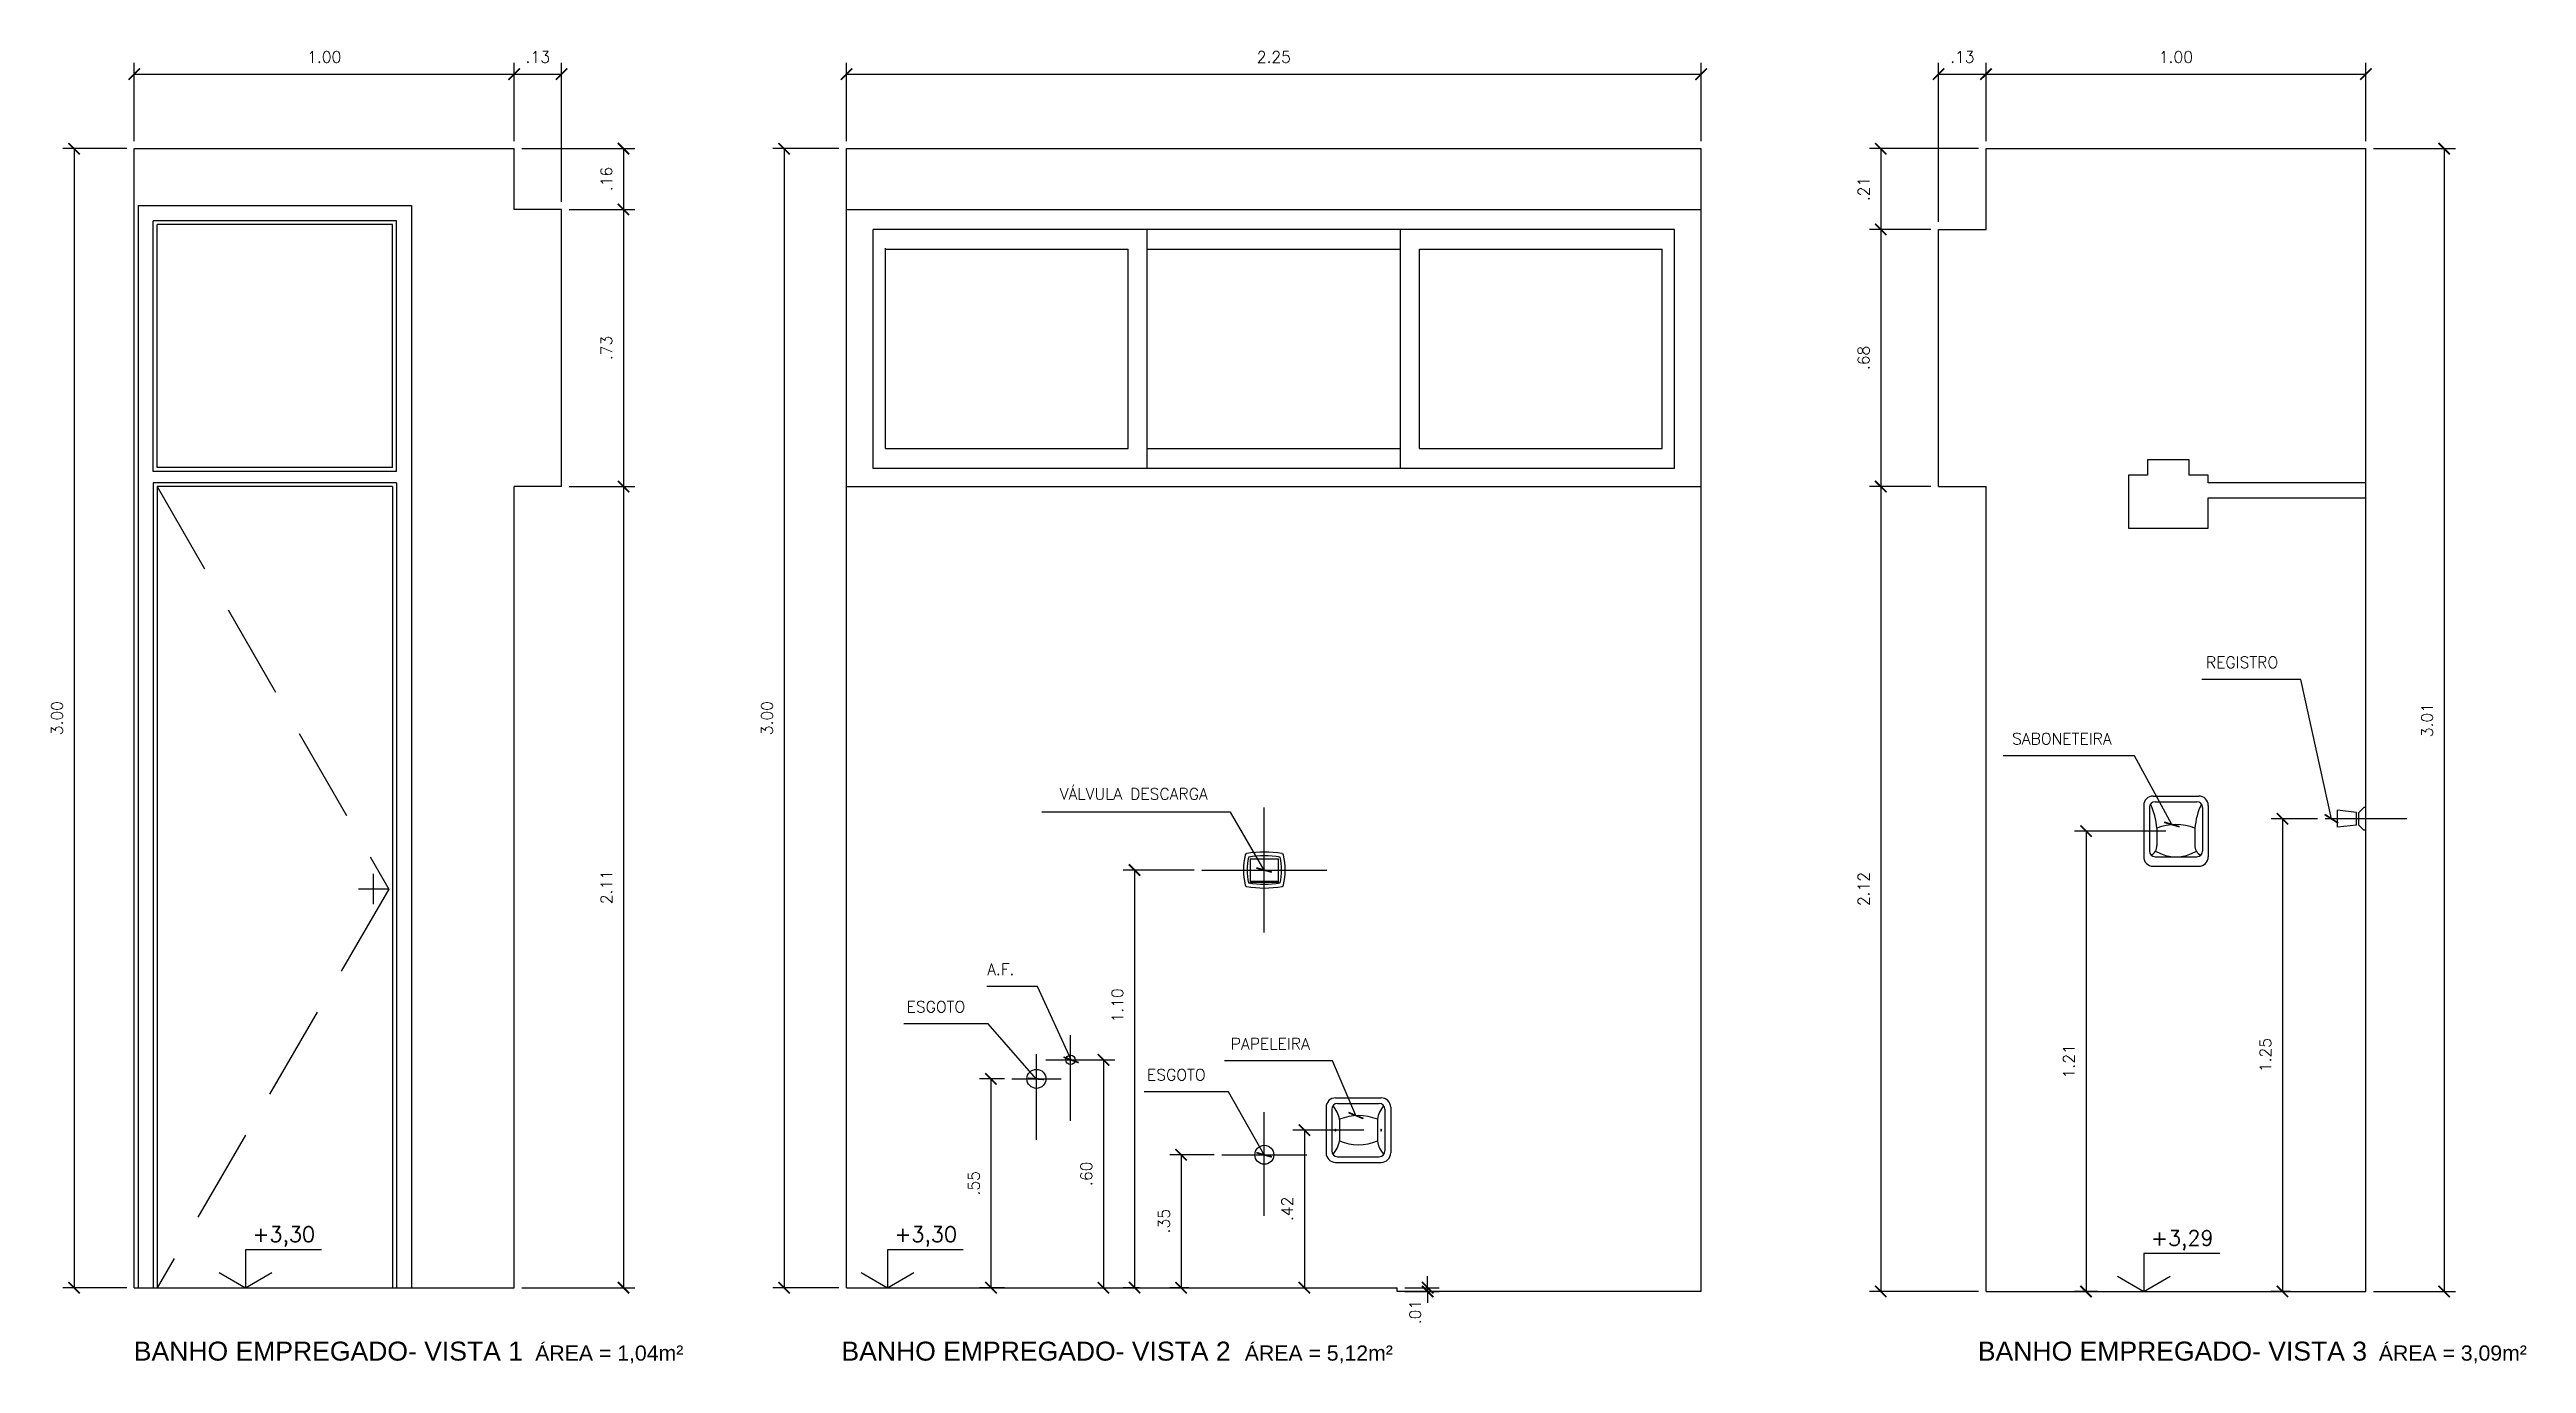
# Model space of a CAD drawing. Header units: millimetres. Extents: x 1 to 250, y 10 to 22.
# Drawn here: x 74.57 to 81.09, y 18.09 to 21.55 of the extents above; entities that cross this region are included whole.
import ezdxf

# ---------------------------------------------------------------- set-up
doc = ezdxf.new("R2010")
doc.units = ezdxf.units.MM
doc.linetypes.add('HIDDEN', pattern=[0.375, 0.25, -0.125])
for name, color, linetype in [('COTAS', 1, 'Continuous'), ('LPROJ', 7, 'HIDDEN'), ('LVISTA01', 8, 'Continuous'), ('LVISTA02', 1, 'Continuous'), ('NOTAS', 2, 'Continuous'), ('PEÇAS', 7, 'Continuous'), ('REVEST', 2, 'Continuous')]:
    doc.layers.add(name, color=color, linetype=linetype)
doc.styles.add('60-20', font='romans.shx', dxfattribs={"height": 0.03})
doc.styles.add('60-50', font='romans.shx', dxfattribs={"height": 0.075})
doc.styles.add('80-20', font='romans.shx', dxfattribs={"height": 0.04})
doc.styles.add('ARIAL', font='arial.ttf', dxfattribs={"height": 0.05})
doc.dimstyles.new('20', dxfattribs={"dimtxt": 0.1, "dimasz": 0.075, "dimexe": 0.075, "dimexo": 0.05, "dimgap": 0.075, "dimtad": 1, "dimzin": 4, "dimdsep": 46, "dimtxsty": '60-50', "dimblk1": 'ARCHTICK', "dimblk2": 'ARCHTICK', "dimsah": 1, "dimcen": 2.5, "dimclrt": 3, "dimadec": 0, "dimazin": 0, "dimtfac": 1, "dimtmove": 2, "dimatfit": 3, "dimldrblk": 'ARCHTICK', "dimfxl": 1, "dimarcsym": 0})

# ---------------------------------------------------------------- blocks, each defined once
blk = doc.blocks.new('_ARCHTICK')
at = {"color": 0, "linetype": 'ByBlock', "const_width": 0.15}
blk.add_lwpolyline([(-0.5, -0.5), (0.5, 0.5)], dxfattribs=at)
blk = doc.blocks.new('*D54')
at = {"color": 0, "linetype": 'ByBlock'}
for p, q in [((74.7961, 21.3109), (74.7961, 21.5173)), ((74.7961, 21.4873), (75.7961, 21.4873)), ((75.7961, 21.3109), (75.7961, 21.5173))]:
    blk.add_line(p, q, dxfattribs=at)
at = {"layer": 'DEFPOINTS', "color": 0, "linetype": 'ByBlock'}
for p in [(75.7961, 21.4873), (74.7961, 21.2909), (75.7961, 21.2909)]:
    blk.add_point(p, dxfattribs=at)
at = {"color": 0, "linetype": 'ByBlock', "xscale": 0.03, "yscale": 0.03, "zscale": 0.03, "rotation": 180}
blk.add_blockref('_ARCHTICK', (74.7961, 21.4873), dxfattribs=at)
at = {"color": 0, "linetype": 'ByBlock', "xscale": 0.03, "yscale": 0.03, "zscale": 0.03}
blk.add_blockref('_ARCHTICK', (75.7961, 21.4873), dxfattribs=at)
at = {"color": 3, "linetype": 'ByBlock', "insert": (75.2961, 21.5323), "char_height": 0.03, "attachment_point": 5, "style": '60-20'}
blk.add_mtext('1.00', dxfattribs=at)
blk = doc.blocks.new('*D55')
at = {"color": 0, "linetype": 'ByBlock'}
for p, q in [((76.6711, 21.3109), (76.6711, 21.5173)), ((76.6711, 21.4873), (78.9211, 21.4873)), ((78.9211, 21.3109), (78.9211, 21.5173))]:
    blk.add_line(p, q, dxfattribs=at)
at = {"layer": 'DEFPOINTS', "color": 0, "linetype": 'ByBlock'}
for p in [(78.9211, 21.4873), (76.6711, 21.2909), (78.9211, 21.2909)]:
    blk.add_point(p, dxfattribs=at)
at = {"color": 0, "linetype": 'ByBlock', "xscale": 0.03, "yscale": 0.03, "zscale": 0.03, "rotation": 180}
blk.add_blockref('_ARCHTICK', (76.6711, 21.4873), dxfattribs=at)
at = {"color": 0, "linetype": 'ByBlock', "xscale": 0.03, "yscale": 0.03, "zscale": 0.03}
blk.add_blockref('_ARCHTICK', (78.9211, 21.4873), dxfattribs=at)
at = {"color": 3, "linetype": 'ByBlock', "insert": (77.7961, 21.5323), "char_height": 0.03, "attachment_point": 5, "style": '60-20'}
blk.add_mtext('2.25', dxfattribs=at)
blk = doc.blocks.new('*D56')
at = {"color": 0, "linetype": 'ByBlock'}
for p, q in [((79.6711, 21.3109), (79.6711, 21.5173)), ((79.6711, 21.4873), (80.6711, 21.4873)), ((80.6711, 21.3109), (80.6711, 21.5173))]:
    blk.add_line(p, q, dxfattribs=at)
at = {"layer": 'DEFPOINTS', "color": 0, "linetype": 'ByBlock'}
for p in [(80.6711, 21.4873), (79.6711, 21.2909), (80.6711, 21.2909)]:
    blk.add_point(p, dxfattribs=at)
at = {"color": 0, "linetype": 'ByBlock', "xscale": 0.03, "yscale": 0.03, "zscale": 0.03, "rotation": 180}
blk.add_blockref('_ARCHTICK', (79.6711, 21.4873), dxfattribs=at)
at = {"color": 0, "linetype": 'ByBlock', "xscale": 0.03, "yscale": 0.03, "zscale": 0.03}
blk.add_blockref('_ARCHTICK', (80.6711, 21.4873), dxfattribs=at)
at = {"color": 3, "linetype": 'ByBlock', "insert": (80.1711, 21.5323), "char_height": 0.03, "attachment_point": 5, "style": '60-20'}
blk.add_mtext('1.00', dxfattribs=at)
blk = doc.blocks.new('*D106')
at = {"color": 0, "linetype": 'ByBlock'}
for p, q in [((75.7961, 21.3109), (75.7961, 21.5173)), ((75.7961, 21.4873), (75.9211, 21.4873)), ((75.9211, 21.1509), (75.9211, 21.5173))]:
    blk.add_line(p, q, dxfattribs=at)
at = {"layer": 'DEFPOINTS', "color": 0, "linetype": 'ByBlock'}
for p in [(75.9211, 21.4873), (75.7961, 21.2909), (75.9211, 21.1309)]:
    blk.add_point(p, dxfattribs=at)
at = {"color": 0, "linetype": 'ByBlock', "xscale": 0.03, "yscale": 0.03, "zscale": 0.03, "rotation": 180}
blk.add_blockref('_ARCHTICK', (75.7961, 21.4873), dxfattribs=at)
at = {"color": 0, "linetype": 'ByBlock', "xscale": 0.03, "yscale": 0.03, "zscale": 0.03}
blk.add_blockref('_ARCHTICK', (75.9211, 21.4873), dxfattribs=at)
at = {"color": 3, "linetype": 'ByBlock', "insert": (75.8586, 21.5323), "char_height": 0.03, "attachment_point": 5, "style": '60-20'}
blk.add_mtext('.13', dxfattribs=at)
blk = doc.blocks.new('*D107')
at = {"color": 0, "linetype": 'ByBlock'}
for p, q in [((79.5461, 21.0984), (79.5461, 21.5173)), ((79.5461, 21.4873), (79.6711, 21.4873)), ((79.6711, 21.3109), (79.6711, 21.5173))]:
    blk.add_line(p, q, dxfattribs=at)
at = {"layer": 'DEFPOINTS', "color": 0, "linetype": 'ByBlock'}
for p in [(79.6711, 21.4873), (79.6711, 21.2909), (79.5461, 21.0784)]:
    blk.add_point(p, dxfattribs=at)
at = {"color": 0, "linetype": 'ByBlock', "xscale": 0.03, "yscale": 0.03, "zscale": 0.03, "rotation": 180}
blk.add_blockref('_ARCHTICK', (79.5461, 21.4873), dxfattribs=at)
at = {"color": 0, "linetype": 'ByBlock', "xscale": 0.03, "yscale": 0.03, "zscale": 0.03}
blk.add_blockref('_ARCHTICK', (79.6711, 21.4873), dxfattribs=at)
at = {"color": 3, "linetype": 'ByBlock', "insert": (79.6086, 21.5323), "char_height": 0.03, "attachment_point": 5, "style": '60-20'}
blk.add_mtext('.13', dxfattribs=at)
blk = doc.blocks.new('*D164')
at = {"color": 0, "linetype": 'ByBlock'}
for p, q in [((75.8161, 21.2909), (76.1141, 21.2909)), ((76.0841, 21.2909), (76.0841, 21.1309)), ((75.9411, 21.1309), (76.1141, 21.1309))]:
    blk.add_line(p, q, dxfattribs=at)
at = {"layer": 'DEFPOINTS', "color": 0, "linetype": 'ByBlock'}
for p in [(75.7961, 21.2909), (75.9211, 21.1309), (76.0841, 21.1309)]:
    blk.add_point(p, dxfattribs=at)
at = {"color": 0, "linetype": 'ByBlock', "xscale": 0.03, "yscale": 0.03, "zscale": 0.03}
for p, rotation in [((76.0841, 21.2909), 90), ((76.0841, 21.1309), 270)]:
    blk.add_blockref('_ARCHTICK', p, dxfattribs=dict(at, rotation=rotation))
at = {"color": 3, "linetype": 'ByBlock', "insert": (76.0391, 21.2109), "char_height": 0.03, "attachment_point": 5, "rotation": 90, "style": '60-20'}
blk.add_mtext('.16', dxfattribs=at)
blk = doc.blocks.new('*D165')
at = {"color": 0, "linetype": 'ByBlock'}
for p, q in [((76.0841, 21.1309), (76.0841, 20.4009)), ((75.9411, 20.4009), (76.1141, 20.4009))]:
    blk.add_line(p, q, dxfattribs=at)
at = {"layer": 'DEFPOINTS', "color": 0, "linetype": 'ByBlock'}
for p in [(75.9211, 21.1309), (75.9211, 20.4009), (76.0841, 20.4009)]:
    blk.add_point(p, dxfattribs=at)
at = {"color": 0, "linetype": 'ByBlock', "xscale": 0.03, "yscale": 0.03, "zscale": 0.03}
for p, rotation in [((76.0841, 21.1309), 90), ((76.0841, 20.4009), 270)]:
    blk.add_blockref('_ARCHTICK', p, dxfattribs=dict(at, rotation=rotation))
at = {"color": 3, "linetype": 'ByBlock', "insert": (76.0391, 20.7659), "char_height": 0.03, "attachment_point": 5, "rotation": 90, "style": '60-20'}
blk.add_mtext('.73', dxfattribs=at)
blk = doc.blocks.new('*D166')
at = {"color": 0, "linetype": 'ByBlock'}
for p, q in [((76.0841, 20.4009), (76.0841, 18.2909)), ((75.8161, 18.2909), (76.1141, 18.2909))]:
    blk.add_line(p, q, dxfattribs=at)
at = {"layer": 'DEFPOINTS', "color": 0, "linetype": 'ByBlock'}
for p in [(75.9211, 20.4009), (75.7961, 18.2909), (76.0841, 18.2909)]:
    blk.add_point(p, dxfattribs=at)
at = {"color": 0, "linetype": 'ByBlock', "xscale": 0.03, "yscale": 0.03, "zscale": 0.03}
for p, rotation in [((76.0841, 20.4009), 90), ((76.0841, 18.2909), 270)]:
    blk.add_blockref('_ARCHTICK', p, dxfattribs=dict(at, rotation=rotation))
at = {"color": 3, "linetype": 'ByBlock', "insert": (76.0391, 19.3459), "char_height": 0.03, "attachment_point": 5, "rotation": 90, "style": '60-20'}
blk.add_mtext('2.11', dxfattribs=at)
blk = doc.blocks.new('*D167')
at = {"color": 0, "linetype": 'ByBlock'}
for p, q in [((74.7761, 21.2909), (74.6077, 21.2909)), ((74.6377, 21.2909), (74.6377, 18.2909)), ((74.7761, 18.2909), (74.6077, 18.2909))]:
    blk.add_line(p, q, dxfattribs=at)
at = {"layer": 'DEFPOINTS', "color": 0, "linetype": 'ByBlock'}
for p in [(74.7961, 21.2909), (74.6377, 18.2909), (74.7961, 18.2909)]:
    blk.add_point(p, dxfattribs=at)
at = {"color": 0, "linetype": 'ByBlock', "xscale": 0.03, "yscale": 0.03, "zscale": 0.03}
for p, rotation in [((74.6377, 21.2909), 90), ((74.6377, 18.2909), 270)]:
    blk.add_blockref('_ARCHTICK', p, dxfattribs=dict(at, rotation=rotation))
at = {"color": 3, "linetype": 'ByBlock', "insert": (74.5927, 19.7909), "char_height": 0.03, "attachment_point": 5, "rotation": 90, "style": '60-20'}
blk.add_mtext('3.00', dxfattribs=at)
blk = doc.blocks.new('*D168')
at = {"color": 0, "linetype": 'ByBlock'}
for p, q in [((76.6511, 21.2909), (76.4769, 21.2909)), ((76.5069, 21.2909), (76.5069, 18.2909)), ((76.6511, 18.2909), (76.4769, 18.2909))]:
    blk.add_line(p, q, dxfattribs=at)
at = {"layer": 'DEFPOINTS', "color": 0, "linetype": 'ByBlock'}
for p in [(76.6711, 21.2909), (76.5069, 18.2909), (76.6711, 18.2909)]:
    blk.add_point(p, dxfattribs=at)
at = {"color": 0, "linetype": 'ByBlock', "xscale": 0.03, "yscale": 0.03, "zscale": 0.03}
for p, rotation in [((76.5069, 21.2909), 90), ((76.5069, 18.2909), 270)]:
    blk.add_blockref('_ARCHTICK', p, dxfattribs=dict(at, rotation=rotation))
at = {"color": 3, "linetype": 'ByBlock', "insert": (76.4619, 19.7909), "char_height": 0.03, "attachment_point": 5, "rotation": 90, "style": '60-20'}
blk.add_mtext('3.00', dxfattribs=at)
blk = doc.blocks.new('*D169')
at = {"color": 0, "linetype": 'ByBlock'}
for p, q in [((78.1411, 18.2909), (78.2311, 18.2909)), ((78.1411, 18.2809), (78.2311, 18.2809)), ((78.2011, 18.2909), (78.2011, 18.3209)), ((78.2011, 18.2909), (78.2011, 18.2809)), ((78.2011, 18.2909), (78.2011, 18.2809)), ((78.2011, 18.2809), (78.2011, 18.2509))]:
    blk.add_line(p, q, dxfattribs=at)
at = {"layer": 'DEFPOINTS', "color": 0, "linetype": 'ByBlock'}
for p in [(78.1211, 18.2909), (78.1211, 18.2809), (78.2011, 18.2809)]:
    blk.add_point(p, dxfattribs=at)
at = {"color": 0, "linetype": 'ByBlock', "xscale": 0.03, "yscale": 0.03, "zscale": 0.03}
for p, rotation in [((78.2011, 18.2909), 270), ((78.2011, 18.2809), 90)]:
    blk.add_blockref('_ARCHTICK', p, dxfattribs=dict(at, rotation=rotation))
at = {"color": 3, "linetype": 'ByBlock', "insert": (78.1682, 18.2267), "char_height": 0.03, "attachment_point": 5, "rotation": 90, "style": '60-20'}
blk.add_mtext('.01', dxfattribs=at)
blk = doc.blocks.new('*D170')
at = {"color": 0, "linetype": 'ByBlock'}
for p, q in [((79.6511, 21.2909), (79.364, 21.2909)), ((79.394, 21.2909), (79.394, 21.0784)), ((79.5261, 21.0784), (79.364, 21.0784))]:
    blk.add_line(p, q, dxfattribs=at)
at = {"layer": 'DEFPOINTS', "color": 0, "linetype": 'ByBlock'}
for p in [(79.6711, 21.2909), (79.394, 21.0784), (79.5461, 21.0784)]:
    blk.add_point(p, dxfattribs=at)
at = {"color": 0, "linetype": 'ByBlock', "xscale": 0.03, "yscale": 0.03, "zscale": 0.03}
for p, rotation in [((79.394, 21.2909), 90), ((79.394, 21.0784), 270)]:
    blk.add_blockref('_ARCHTICK', p, dxfattribs=dict(at, rotation=rotation))
at = {"color": 3, "linetype": 'ByBlock', "insert": (79.349, 21.1846), "char_height": 0.03, "attachment_point": 5, "rotation": 90, "style": '60-20'}
blk.add_mtext('.21', dxfattribs=at)
blk = doc.blocks.new('*D171')
at = {"color": 0, "linetype": 'ByBlock'}
for p, q in [((79.394, 21.0784), (79.394, 20.4009)), ((79.5261, 20.4009), (79.364, 20.4009))]:
    blk.add_line(p, q, dxfattribs=at)
at = {"layer": 'DEFPOINTS', "color": 0, "linetype": 'ByBlock'}
for p in [(79.5461, 21.0784), (79.394, 20.4009), (79.5461, 20.4009)]:
    blk.add_point(p, dxfattribs=at)
at = {"color": 0, "linetype": 'ByBlock', "xscale": 0.03, "yscale": 0.03, "zscale": 0.03}
for p, rotation in [((79.394, 21.0784), 90), ((79.394, 20.4009), 270)]:
    blk.add_blockref('_ARCHTICK', p, dxfattribs=dict(at, rotation=rotation))
at = {"color": 3, "linetype": 'ByBlock', "insert": (79.349, 20.7397), "char_height": 0.03, "attachment_point": 5, "rotation": 90, "style": '60-20'}
blk.add_mtext('.68', dxfattribs=at)
blk = doc.blocks.new('*D172')
at = {"color": 0, "linetype": 'ByBlock'}
for p, q in [((79.394, 20.4009), (79.394, 18.2809)), ((79.6511, 18.2809), (79.364, 18.2809))]:
    blk.add_line(p, q, dxfattribs=at)
at = {"layer": 'DEFPOINTS', "color": 0, "linetype": 'ByBlock'}
for p in [(79.5461, 20.4009), (79.394, 18.2809), (79.6711, 18.2809)]:
    blk.add_point(p, dxfattribs=at)
at = {"color": 0, "linetype": 'ByBlock', "xscale": 0.03, "yscale": 0.03, "zscale": 0.03}
for p, rotation in [((79.394, 20.4009), 90), ((79.394, 18.2809), 270)]:
    blk.add_blockref('_ARCHTICK', p, dxfattribs=dict(at, rotation=rotation))
at = {"color": 3, "linetype": 'ByBlock', "insert": (79.349, 19.3409), "char_height": 0.03, "attachment_point": 5, "rotation": 90, "style": '60-20'}
blk.add_mtext('2.12', dxfattribs=at)
blk = doc.blocks.new('*D173')
at = {"color": 0, "linetype": 'ByBlock'}
for p, q in [((80.6911, 21.2909), (80.9072, 21.2909)), ((80.8772, 21.2909), (80.8772, 18.2809)), ((80.6911, 18.2809), (80.9072, 18.2809))]:
    blk.add_line(p, q, dxfattribs=at)
at = {"layer": 'DEFPOINTS', "color": 0, "linetype": 'ByBlock'}
for p in [(80.6711, 21.2909), (80.6711, 18.2809), (80.8772, 18.2809)]:
    blk.add_point(p, dxfattribs=at)
at = {"color": 0, "linetype": 'ByBlock', "xscale": 0.03, "yscale": 0.03, "zscale": 0.03}
for p, rotation in [((80.8772, 21.2909), 90), ((80.8772, 18.2809), 270)]:
    blk.add_blockref('_ARCHTICK', p, dxfattribs=dict(at, rotation=rotation))
at = {"color": 3, "linetype": 'ByBlock', "insert": (80.8322, 19.7859), "char_height": 0.03, "attachment_point": 5, "rotation": 90, "style": '60-20'}
blk.add_mtext('3.01', dxfattribs=at)
blk = doc.blocks.new('*D345')
at = {"color": 0, "linetype": 'ByBlock'}
for p, q in [((80.1444, 19.4934), (79.9043, 19.4934)), ((79.9343, 19.4934), (79.9343, 18.2809)), ((79.9647, 18.2809), (79.9043, 18.2809))]:
    blk.add_line(p, q, dxfattribs=at)
at = {"layer": 'DEFPOINTS', "color": 0, "linetype": 'ByBlock'}
for p in [(80.1644, 19.4934), (79.9343, 18.2809), (79.9847, 18.2809)]:
    blk.add_point(p, dxfattribs=at)
at = {"color": 0, "linetype": 'ByBlock', "xscale": 0.03, "yscale": 0.03, "zscale": 0.03}
for p, rotation in [((79.9343, 19.4934), 90), ((79.9343, 18.2809), 270)]:
    blk.add_blockref('_ARCHTICK', p, dxfattribs=dict(at, rotation=rotation))
at = {"color": 3, "linetype": 'ByBlock', "insert": (79.8893, 18.8871), "char_height": 0.03, "attachment_point": 5, "rotation": 90, "style": '60-20'}
blk.add_mtext('1.21', dxfattribs=at)
blk = doc.blocks.new('*D346')
at = {"color": 0, "linetype": 'ByBlock'}
for p, q in [((80.5437, 19.5259), (80.4215, 19.5259)), ((80.4515, 19.5259), (80.4515, 18.2809)), ((80.473, 18.2809), (80.4215, 18.2809))]:
    blk.add_line(p, q, dxfattribs=at)
at = {"layer": 'DEFPOINTS', "color": 0, "linetype": 'ByBlock'}
for p in [(80.5637, 19.5259), (80.4515, 18.2809), (80.493, 18.2809)]:
    blk.add_point(p, dxfattribs=at)
at = {"color": 0, "linetype": 'ByBlock', "xscale": 0.03, "yscale": 0.03, "zscale": 0.03}
for p, rotation in [((80.4515, 19.5259), 90), ((80.4515, 18.2809), 270)]:
    blk.add_blockref('_ARCHTICK', p, dxfattribs=dict(at, rotation=rotation))
at = {"color": 3, "linetype": 'ByBlock', "insert": (80.4065, 18.9034), "char_height": 0.03, "attachment_point": 5, "rotation": 90, "style": '60-20'}
blk.add_mtext('1.25', dxfattribs=at)
blk = doc.blocks.new('*D347')
at = {"color": 0, "linetype": 'ByBlock'}
for p, q in [((120.8817, 18.6409), (120.7649, 18.6409)), ((120.7949, 18.6409), (120.7949, 18.2909)), ((120.8155, 18.2909), (120.7649, 18.2909))]:
    blk.add_line(p, q, dxfattribs=at)
at = {"layer": 'DEFPOINTS', "color": 0, "linetype": 'ByBlock'}
for p in [(120.9017, 18.6409), (120.7949, 18.2909), (120.8355, 18.2909)]:
    blk.add_point(p, dxfattribs=at)
at = {"color": 0, "linetype": 'ByBlock', "xscale": 0.03, "yscale": 0.03, "zscale": 0.03}
for p, rotation in [((120.7949, 18.6409), 90), ((120.7949, 18.2909), 270)]:
    blk.add_blockref('_ARCHTICK', p, dxfattribs=dict(at, rotation=rotation))
at = {"color": 3, "linetype": 'ByBlock', "insert": (120.7499, 18.4659), "char_height": 0.03, "attachment_point": 5, "rotation": 90, "style": '60-20'}
blk.add_mtext('.35', dxfattribs=at)
blk = doc.blocks.new('*D348')
at = {"color": 0, "linetype": 'ByBlock'}
for p, q in [((77.5861, 19.3909), (77.3995, 19.3909)), ((77.4295, 19.3909), (77.4295, 18.2909)), ((77.4421, 18.2909), (77.3995, 18.2909))]:
    blk.add_line(p, q, dxfattribs=at)
at = {"layer": 'DEFPOINTS', "color": 0, "linetype": 'ByBlock'}
for p in [(77.6061, 19.3909), (77.4295, 18.2909), (77.4621, 18.2909)]:
    blk.add_point(p, dxfattribs=at)
at = {"color": 0, "linetype": 'ByBlock', "xscale": 0.03, "yscale": 0.03, "zscale": 0.03}
for p, rotation in [((77.4295, 19.3909), 90), ((77.4295, 18.2909), 270)]:
    blk.add_blockref('_ARCHTICK', p, dxfattribs=dict(at, rotation=rotation))
at = {"color": 3, "linetype": 'ByBlock', "insert": (77.3845, 19.0344), "char_height": 0.03, "attachment_point": 5, "rotation": 90, "style": '60-20'}
blk.add_mtext('1.10', dxfattribs=at)
blk = doc.blocks.new('*D349')
at = {"color": 0, "linetype": 'ByBlock'}
for p, q in [((121.276, 18.7059), (121.0894, 18.7059)), ((121.1194, 18.7059), (121.1194, 18.2909)), ((121.1254, 18.2909), (121.1494, 18.2909))]:
    blk.add_line(p, q, dxfattribs=at)
at = {"layer": 'DEFPOINTS', "color": 0, "linetype": 'ByBlock'}
for p in [(121.296, 18.7059), (121.1054, 18.2909), (121.1194, 18.2909)]:
    blk.add_point(p, dxfattribs=at)
at = {"color": 0, "linetype": 'ByBlock', "xscale": 0.03, "yscale": 0.03, "zscale": 0.03}
for p, rotation in [((121.1194, 18.7059), 90), ((121.1194, 18.2909), 270)]:
    blk.add_blockref('_ARCHTICK', p, dxfattribs=dict(at, rotation=rotation))
at = {"color": 3, "linetype": 'ByBlock', "insert": (121.0744, 18.4984), "char_height": 0.03, "attachment_point": 5, "rotation": 90, "style": '60-20'}
blk.add_mtext('.42', dxfattribs=at)
blk = doc.blocks.new('*D350')
at = {"color": 0, "linetype": 'ByBlock'}
for p, q in [((120.5269, 18.8909), (120.5845, 18.8909)), ((120.5545, 18.8909), (120.5545, 18.2909)), ((120.5269, 18.2909), (120.5845, 18.2909))]:
    blk.add_line(p, q, dxfattribs=at)
at = {"layer": 'DEFPOINTS', "color": 0, "linetype": 'ByBlock'}
for p in [(120.5069, 18.8909), (120.5069, 18.2909), (120.5545, 18.2909)]:
    blk.add_point(p, dxfattribs=at)
at = {"color": 0, "linetype": 'ByBlock', "xscale": 0.03, "yscale": 0.03, "zscale": 0.03}
for p, rotation in [((120.5545, 18.8909), 90), ((120.5545, 18.2909), 270)]:
    blk.add_blockref('_ARCHTICK', p, dxfattribs=dict(at, rotation=rotation))
at = {"color": 3, "linetype": 'ByBlock', "insert": (120.5095, 18.5909), "char_height": 0.03, "attachment_point": 5, "rotation": 90, "style": '60-20'}
blk.add_mtext('.60', dxfattribs=at)
blk = doc.blocks.new('*D351')
at = {"color": 0, "linetype": 'ByBlock'}
for p, q in [((120.2944, 18.8409), (120.2283, 18.8409)), ((120.2583, 18.8409), (120.2583, 18.2909)), ((120.2944, 18.2909), (120.2283, 18.2909))]:
    blk.add_line(p, q, dxfattribs=at)
at = {"layer": 'DEFPOINTS', "color": 0, "linetype": 'ByBlock'}
for p in [(120.3144, 18.8409), (120.2583, 18.2909), (120.3144, 18.2909)]:
    blk.add_point(p, dxfattribs=at)
at = {"color": 0, "linetype": 'ByBlock', "xscale": 0.03, "yscale": 0.03, "zscale": 0.03}
for p, rotation in [((120.2583, 18.8409), 90), ((120.2583, 18.2909), 270)]:
    blk.add_blockref('_ARCHTICK', p, dxfattribs=dict(at, rotation=rotation))
at = {"color": 3, "linetype": 'ByBlock', "insert": (120.2133, 18.5659), "char_height": 0.03, "attachment_point": 5, "rotation": 90, "style": '60-20'}
blk.add_mtext('.55', dxfattribs=at)

msp = doc.modelspace()

# ---------------------------------------------------------------- linework, layer by layer
at = {"layer": 'LPROJ'}
for p, q in [((74.8561, 20.4009), (75.4661, 19.3409)), ((75.4661, 19.3409), (74.8561, 18.2909))]:
    msp.add_line(p, q, dxfattribs=at)
at = {"layer": 'LVISTA01'}
for p, q in [((77.4627, 20.4484), (77.4627, 21.0784)), ((78.1294, 20.4484), (78.1294, 21.0784)), ((76.7736, 20.5009), (76.7736, 21.0284)), ((76.7736, 21.0259), (77.4127, 21.0259)), ((77.4127, 20.5009), (77.4127, 21.0259)), ((77.4627, 21.0259), (78.1294, 21.0259)), ((78.1794, 20.5009), (78.1794, 21.0259)), ((78.1794, 21.0259), (78.8186, 21.0259)), ((78.8186, 20.5009), (78.8186, 21.0259)), ((76.7736, 20.5009), (77.4127, 20.5009)), ((77.4627, 20.5009), (78.1294, 20.5009)), ((78.1794, 20.5009), (78.8186, 20.5009))]:
    msp.add_line(p, q, dxfattribs=at)
at = {"layer": 'LVISTA02'}
for p, q in [((74.8061, 21.1409), (74.8061, 18.2909)), ((74.8061, 21.1409), (75.5261, 21.1409)), ((75.5261, 21.1409), (75.5261, 18.2909)), ((76.6711, 21.1309), (78.9211, 21.1309)), ((74.8461, 20.4409), (74.8461, 21.1009)), ((75.4861, 21.1009), (74.8461, 21.1009)), ((75.4761, 21.0909), (74.8561, 21.0909)), ((74.8561, 20.4509), (74.8561, 21.0909)), ((75.4761, 20.4509), (75.4761, 21.0909)), ((75.4861, 20.4409), (75.4861, 21.1009)), ((76.7411, 20.4484), (76.7411, 21.0784)), ((78.8511, 21.0784), (76.7411, 21.0784)), ((78.8511, 20.4484), (78.8511, 21.0784)), ((75.4861, 20.4409), (74.8461, 20.4409)), ((74.8461, 20.4109), (74.8461, 18.2909)), ((75.4861, 20.4109), (74.8461, 20.4109)), ((75.4761, 20.4509), (74.8561, 20.4509)), ((75.4861, 20.4109), (75.4861, 18.2909)), ((78.8511, 20.4484), (76.7411, 20.4484)), ((74.8561, 20.4009), (74.8561, 18.2909)), ((75.4761, 20.4009), (74.8561, 20.4009)), ((75.4761, 20.4009), (75.4761, 18.2909)), ((76.6711, 20.4009), (78.9211, 20.4009))]:
    msp.add_line(p, q, dxfattribs=at)
at = {"layer": 'NOTAS'}
for p, q in [((75.4261, 19.3009), (75.4261, 19.3809)), ((75.4661, 19.3409), (75.3861, 19.3409))]:
    msp.add_line(p, q, dxfattribs=at)
for points in [[(75.2887, 18.3909), (75.0887, 18.3909), (75.0887, 18.2909)], [(76.9787, 18.3909), (76.7787, 18.3909), (76.7787, 18.2909)], [(80.2868, 18.3809), (80.0868, 18.3809), (80.0868, 18.2809)]]:
    msp.add_lwpolyline(points, dxfattribs=at)
at = {"layer": 'NOTAS', "color": 3}
for points in [[(75.0194, 18.3309), (75.0887, 18.2909), (75.158, 18.3309)], [(76.7094, 18.3309), (76.7787, 18.2909), (76.848, 18.3309)], [(80.0176, 18.3209), (80.0868, 18.2809), (80.1561, 18.3209)]]:
    msp.add_lwpolyline(points, dxfattribs=at)
at = {"layer": 'PEÇAS'}
for p, q in [((80.1111, 19.5859), (80.2311, 19.5859)), ((80.0861, 19.5609), (80.0861, 19.4259)), ((80.2561, 19.5609), (80.2561, 19.4259)), ((80.5961, 19.5034), (80.5961, 19.5484)), ((80.6461, 19.5426), (80.5961, 19.5484)), ((80.6461, 19.5091), (80.5961, 19.5034)), ((80.6461, 19.5091), (80.6461, 19.5426)), ((80.6661, 19.5559), (80.6528, 19.5426)), ((80.6528, 19.5091), (80.6528, 19.5426)), ((80.6661, 19.4959), (80.6528, 19.5091)), ((80.6711, 19.5559), (80.6661, 19.5559)), ((80.6711, 19.4959), (80.6661, 19.4959)), ((77.7337, 19.4204), (77.8085, 19.4204)), ((77.7337, 19.4204), (77.7337, 19.3584)), ((77.8085, 19.3584), (77.8085, 19.4204)), ((80.1111, 19.4009), (80.2311, 19.4009)), ((77.7337, 19.3613), (77.8085, 19.3613)), ((77.8085, 19.3584), (77.7337, 19.3584)), ((77.9588, 18.7909), (78.0788, 18.7909)), ((77.9338, 18.7659), (77.9338, 18.6459)), ((78.1038, 18.7659), (78.1038, 18.6459)), ((77.9588, 18.6209), (78.0788, 18.6209))]:
    msp.add_line(p, q, dxfattribs=at)
at = {"layer": 'PEÇAS', "color": 8}
for p, q in [((80.1161, 19.5709), (80.2261, 19.5709)), ((77.7711, 19.2262), (77.7711, 19.5556)), ((80.1011, 19.5559), (80.1011, 19.4409)), ((80.1211, 19.5009), (80.1211, 19.4559)), ((80.2211, 19.5009), (80.2211, 19.4559)), ((80.2411, 19.5559), (80.2411, 19.4409)), ((80.7785, 19.5259), (80.5637, 19.5259)), ((77.6064, 19.3909), (77.9358, 19.3909)), ((80.1161, 19.4259), (80.2261, 19.4259)), ((77.2611, 18.7304), (77.2611, 18.9559)), ((77.1711, 18.6804), (77.1711, 18.9059)), ((77.1961, 18.8909), (77.3261, 18.8909)), ((77.1061, 18.8409), (77.2361, 18.8409)), ((77.7711, 18.4804), (77.7711, 18.7529)), ((77.9488, 18.7609), (77.9488, 18.6509)), ((77.9638, 18.7759), (78.0738, 18.7759)), ((77.9688, 18.7343), (77.9688, 18.6775)), ((78.0688, 18.7343), (78.0688, 18.6775)), ((78.0888, 18.7609), (78.0888, 18.6509)), ((77.6591, 18.6409), (77.8831, 18.6409)), ((77.9638, 18.6359), (78.0738, 18.6359))]:
    msp.add_line(p, q, dxfattribs=at)
at = {"layer": 'PEÇAS'}
msp.add_lwpolyline([(80.6711, 20.4109), (80.2561, 20.4109), (80.2561, 20.4309), (80.2061, 20.4309), (80.2061, 20.4709), (80.0961, 20.4709), (80.0961, 20.4309), (80.0461, 20.4309), (80.0461, 20.2909), (80.2561, 20.2909), (80.2561, 20.3709), (80.6711, 20.3709)], dxfattribs=at)
for centre, radius in [((77.1711, 18.8409), 0.025), ((77.2611, 18.8909), 0.0125), ((77.7711, 18.6409), 0.025)]:
    msp.add_circle(centre, radius, dxfattribs=at)
for centre, radius, start, end in [((80.1111, 19.5609), 0.025, 90, 180), ((80.2311, 19.5609), 0.025, 0, 90), ((77.7252, 19.4291), 0.005, 100.67639, 167.61125), ((77.7711, 19.1859), 0.2525, 79.32361, 100.67639), ((77.8169, 19.4291), 0.005, 12.38875, 79.32361), ((77.8992, 19.3909), 0.1831, 167.61125, 192.38875), ((77.8992, 19.3909), 0.1731, 168.70896, 191.29104), ((77.7711, 19.1859), 0.2425, 80.11045, 99.88955), ((77.643, 19.3909), 0.1731, 348.70896, 11.29104), ((77.643, 19.3909), 0.1831, 347.61125, 12.38875), ((80.1111, 19.4259), 0.025, 180, 270), ((80.2311, 19.4259), 0.025, 270, 0), ((77.7252, 19.3527), 0.005, 192.38875, 259.32361), ((77.7711, 19.5959), 0.2525, 259.32361, 280.67639), ((77.7711, 19.5959), 0.2425, 260.11045, 279.88955), ((77.8169, 19.3527), 0.005, 280.67639, 347.61125), ((77.8211, 19.3484), 1.4210854715202e-14, 267.78476, 216.8699), ((77.9588, 18.7659), 0.025, 90, 180), ((78.0788, 18.7659), 0.025, 0, 90), ((77.9588, 18.6459), 0.025, 180, 270), ((78.0788, 18.6459), 0.025, 270, 0)]:
    msp.add_arc(centre, radius, start, end, dxfattribs=at)
at = {"layer": 'PEÇAS', "color": 8}
for centre, radius, start, end in [((80.1161, 19.5559), 0.015, 90, 180), ((79.9388, 19.4864), 0.1829, 4.53764, 25.37369), ((80.4034, 19.4864), 0.1829, 154.62631, 175.46236), ((80.2261, 19.5559), 0.015, 0, 90), ((80.1711, 19.3809), 0.13, 67.38014, 112.61986), ((80.1161, 19.4409), 0.015, 180, 270), ((80.0946, 19.4544), 0.0265, 294.15135, 3.12607), ((80.1711, 19.5313), 0.1054, 239.30373, 300.69627), ((80.2475, 19.4544), 0.0265, 176.87393, 245.84865), ((80.2261, 19.4409), 0.015, 270, 0), ((77.9638, 18.7609), 0.015, 90, 180), ((77.9036, 18.7248), 0.0659, 8.2703, 43.07437), ((78.0188, 18.6143), 0.13, 67.38014, 112.61986), ((78.134, 18.7248), 0.0659, 136.92563, 171.7297), ((78.0738, 18.7609), 0.015, 0, 90), ((77.9638, 18.6509), 0.015, 180, 270), ((77.9036, 18.6869), 0.0659, 316.92563, 351.7297), ((78.0188, 18.7975), 0.13, 247.38014, 292.61986), ((78.134, 18.6869), 0.0659, 188.2703, 223.07437), ((78.0738, 18.6509), 0.015, 270, 0)]:
    msp.add_arc(centre, radius, start, end, dxfattribs=at)
msp.add_ellipse((77.9588, 18.7059), major_axis=(0, 0.00281), ratio=0.41851, dxfattribs=at)
at = {"layer": 'PEÇAS', "color": 8, "extrusion": (0, 0, -1)}
msp.add_ellipse((78.0788, 18.7059), major_axis=(0, 0.00281), ratio=0.41851, dxfattribs=at)
at = {"layer": 'REVEST'}
for p, q in [((74.7961, 21.2909), (75.7961, 21.2909)), ((74.7961, 18.2909), (74.7961, 21.2909)), ((75.7961, 21.1309), (75.7961, 21.2909)), ((76.6711, 18.2909), (76.6711, 21.2909)), ((76.6711, 21.2909), (78.9211, 21.2909)), ((78.9211, 18.2809), (78.9211, 21.2909)), ((79.6711, 21.2909), (80.6711, 21.2909)), ((79.6711, 21.0784), (79.6711, 21.2909)), ((80.6711, 18.2809), (80.6711, 21.2909)), ((75.9211, 21.1309), (75.7961, 21.1309)), ((75.9211, 20.4009), (75.9211, 21.1309)), ((79.5461, 21.0784), (79.6711, 21.0784)), ((79.5461, 20.4009), (79.5461, 21.0784)), ((75.7961, 18.2909), (75.7961, 20.4009)), ((75.9211, 20.4009), (75.7961, 20.4009)), ((79.5461, 20.4009), (79.6711, 20.4009)), ((79.6711, 18.2809), (79.6711, 20.4009)), ((74.7961, 18.2909), (75.7961, 18.2909)), ((76.6711, 18.2909), (78.1211, 18.2909)), ((78.1211, 18.2809), (78.1211, 18.2909)), ((78.9211, 18.2809), (78.1211, 18.2809)), ((79.6711, 18.2809), (80.6711, 18.2809))]:
    msp.add_line(p, q, dxfattribs=at)

# ---------------------------------------------------------------- texts
at = {"layer": 'COTAS', "color": 3, "char_height": 0.03, "attachment_point": 6, "style": '60-20'}
for s, insert in [('REGISTRO', (80.4402, 19.938)), ('SABONETEIRA', (80.0019, 19.7368)), ('VÁLVULA DESCARGA', (77.6222, 19.5914)), ('A.F.', (77.1136, 19.1293)), ('ESGOTO', (76.9837, 19.0307)), ('PAPELEIRA', (77.8909, 18.9332)), ('ESGOTO', (77.6166, 18.8517))]:
    msp.add_mtext(s, dxfattribs=dict(at, insert=insert))
at = {"layer": 'NOTAS', "color": 3, "style": '80-20'}
for s, p in [('+3,30', (75.1073, 18.4117)), ('+3,30', (76.7974, 18.4117)), ('+3,29', (80.1055, 18.4017))]:
    msp.add_text(s, height=0.04, dxfattribs=at).set_placement(p)
at = {"layer": 'NOTAS', "style": 'ARIAL'}
for s, height, p in [('BANHO EMPREGADO- VISTA 1', 0.05, (74.7949, 18.0988)), ('ÁREA = 1,04m²', 0.04, (75.8517, 18.0987)), ('BANHO EMPREGADO- VISTA 2', 0.05, (76.6579, 18.0988)), ('ÁREA = 5,12m²', 0.04, (77.7197, 18.0987)), ('BANHO EMPREGADO- VISTA 3', 0.05, (79.6496, 18.0988)), ('ÁREA = 3,09m²', 0.04, (80.7052, 18.0987))]:
    msp.add_text(s, height=height, dxfattribs=at).set_placement(p)

# ---------------------------------------------------------------- dimensions: what is measured, and where the dimension line sits
at = {"layer": 'COTAS'}
for p1, p2, picture, middle in [((74.7961, 21.2909), (75.7961, 21.2909), '*D54', (75.2961, 21.5323)), ((76.6711, 21.2909), (78.9211, 21.2909), '*D55', (77.7961, 21.5323)), ((79.6711, 21.2909), (80.6711, 21.2909), '*D56', (80.1711, 21.5323))]:
    dim = msp.add_aligned_dim(p1=p1, p2=p2, distance=0.1965, dimstyle='20', override={"dimtxt": 0.02, "dimasz": 0.03, "dimexe": 0.03, "dimexo": 0.02, "dimgap": 0.03, "dimtxsty": '60-20'}, dxfattribs=at)
    dim.commit()
    dim.dimension.update_dxf_attribs({"geometry": picture, "text_midpoint": middle})
for base, p1, p2, picture, middle in [((75.921079, 21.48735), (75.79608, 21.290866), (75.921079, 21.130914), '*D106', (75.85858, 21.53235)), ((79.6710793391, 21.487349858), (79.5460793391, 21.0784139013), (79.6710793391, 21.2908657796), '*D107', (79.6085793391, 21.532349858))]:
    dim = msp.add_linear_dim(base=base, p1=p1, p2=p2, dimstyle='20', override={"dimtxt": 0.02, "dimasz": 0.03, "dimexe": 0.03, "dimexo": 0.02, "dimgap": 0.03, "dimtxsty": '60-20'}, dxfattribs=at)
    dim.commit()
    dim.dimension.update_dxf_attribs({"geometry": picture, "text_midpoint": middle})
for base, p1, p2, override, picture, middle in [((74.6377, 18.2909), (74.7961, 21.2909), (74.7961, 18.2909), {"dimtxt": 0.02, "dimasz": 0.03, "dimexe": 0.03, "dimexo": 0.02, "dimgap": 0.03, "dimtxsty": '60-20'}, '*D167', (74.5927, 19.7909)), ((76.0841, 21.1309), (75.7961, 21.2909), (75.9211, 21.1309), {"dimtxt": 0.02, "dimasz": 0.03, "dimexe": 0.03, "dimexo": 0.02, "dimgap": 0.03, "dimtxsty": '60-20'}, '*D164', (76.0391, 21.2109)), ((76.5069, 18.2909), (76.6711, 21.2909), (76.6711, 18.2909), {"dimtxt": 0.02, "dimasz": 0.03, "dimexe": 0.03, "dimexo": 0.02, "dimgap": 0.03, "dimtxsty": '60-20'}, '*D168', (76.4619, 19.7909)), ((79.394, 21.0784), (79.6711, 21.2909), (79.5461, 21.0784), {"dimtxt": 0.02, "dimasz": 0.03, "dimexe": 0.03, "dimexo": 0.02, "dimgap": 0.03, "dimtxsty": '60-20'}, '*D170', (79.349, 21.1846)), ((80.8772, 18.2809), (80.6711, 21.2909), (80.6711, 18.2809), {"dimtxt": 0.02, "dimasz": 0.03, "dimexe": 0.03, "dimexo": 0.02, "dimgap": 0.03, "dimtxsty": '60-20'}, '*D173', (80.8322, 19.7859)), ((76.0841, 20.4009), (75.9211, 21.1309), (75.9211, 20.4009), {"dimtxt": 0.02, "dimasz": 0.03, "dimexe": 0.03, "dimexo": 0.02, "dimgap": 0.03, "dimtxsty": '60-20', "dimse1": 1}, '*D165', (76.0391, 20.7659)), ((79.394, 20.4009), (79.5461, 21.0784), (79.5461, 20.4009), {"dimtxt": 0.02, "dimasz": 0.03, "dimexe": 0.03, "dimexo": 0.02, "dimgap": 0.03, "dimtxsty": '60-20', "dimse1": 1}, '*D171', (79.349, 20.7397)), ((76.0841, 18.2909), (75.9211, 20.4009), (75.7961, 18.2909), {"dimtxt": 0.02, "dimasz": 0.03, "dimexe": 0.03, "dimexo": 0.02, "dimgap": 0.03, "dimtxsty": '60-20', "dimse1": 1}, '*D166', (76.0391, 19.3459)), ((79.394, 18.2809), (79.5461, 20.4009), (79.6711, 18.2809), {"dimtxt": 0.02, "dimasz": 0.03, "dimexe": 0.03, "dimexo": 0.02, "dimgap": 0.03, "dimtxsty": '60-20', "dimse1": 1}, '*D172', (79.349, 19.3409)), ((79.9343, 18.2809), (80.1644, 19.4934), (79.9847, 18.2809), {"dimtxt": 0.02, "dimasz": 0.03, "dimexe": 0.03, "dimexo": 0.02, "dimgap": 0.03, "dimtxsty": '60-20'}, '*D345', (79.8893, 18.8871)), ((80.4515334026, 18.2808657796), (80.5636553722, 19.5258657796), (80.4929754142, 18.2808657796), {"dimtxt": 0.02, "dimasz": 0.03, "dimexe": 0.03, "dimexo": 0.02, "dimgap": 0.03, "dimtxsty": '60-20'}, '*D346', (80.4065334026, 18.9033657796))]:
    dim = msp.add_linear_dim(base=base, p1=p1, p2=p2, angle=90, dimstyle='20', override=override, dxfattribs=at)
    dim.commit()
    dim.dimension.update_dxf_attribs({"geometry": picture, "text_midpoint": middle})
for base, p1, p2, picture, middle in [((77.4295, 18.2909), (77.6061, 19.3909), (77.4621, 18.2909), '*D348', (77.3845, 19.0344)), ((78.2011, 18.2809), (78.1211, 18.2909), (78.1211, 18.2809), '*D169', (78.1682, 18.2267))]:
    dim = msp.add_linear_dim(base=base, p1=p1, p2=p2, angle=90, dimstyle='20', override={"dimtxt": 0.02, "dimasz": 0.03, "dimexe": 0.03, "dimexo": 0.02, "dimgap": 0.03, "dimtxsty": '60-20'}, dxfattribs=at)
    dim.commit()
    dim.dimension.update_dxf_attribs({"geometry": picture, "text_midpoint": middle, "dimtype": 160})
for base, p1, p2, picture, middle, set_off in [((77.0514, 18.2909), (77.1075, 18.8409), (77.1075, 18.2909), '*D351', (77.0064, 18.5659), (-43.2069, 0)), ((77.3476, 18.2909), (77.3, 18.8909), (77.3, 18.2909), '*D350', (77.3026, 18.5909), (-43.2069, 0)), ((77.8764286771, 18.2908657796), (78.0530581157, 18.7058657796), (77.8624872057, 18.2908657796), '*D349', (77.8314286771, 18.4983657796), (-43.2429383521, 0)), ((77.552, 18.2909), (77.6588, 18.6409), (77.5926, 18.2909), '*D347', (77.507, 18.4659), (-43.2429, 0))]:
    dim = msp.add_linear_dim(base=base, p1=p1, p2=p2, angle=90, dimstyle='20', override={"dimtxt": 0.02, "dimasz": 0.03, "dimexe": 0.03, "dimexo": 0.02, "dimgap": 0.03, "dimtxsty": '60-20'}, dxfattribs=at)
    dim.commit()
    dim.dimension.update_dxf_attribs({"geometry": picture, "text_midpoint": middle, "insert": set_off})

# ---------------------------------------------------------------- leaders
at = {"layer": 'COTAS', "annotation_type": 0, "has_hookline": 1, "hookline_direction": 1}
for points, text_width in [([(80.5804, 19.5259), (80.5002, 19.893), (80.4702, 19.893)], 0.2014), ([(80.1602, 19.5109), (80.0619, 19.6918), (80.0319, 19.6918)], 0.2857), ([(77.7705, 19.3909), (77.6822, 19.5436), (77.6522, 19.5436)], 0.4371), ([(77.2625, 18.8909), (77.1736, 19.0843), (77.1436, 19.0843)], 0.0729), ([(77.1702, 18.8409), (77.0437, 18.9857), (77.0137, 18.9857)], 0.1614), ([(78.0122, 18.7443), (77.9509, 18.8882), (77.9209, 18.8882)], 0.2243), ([(77.7705, 18.6409), (77.6766, 18.8067), (77.6466, 18.8067)], 0.1614)]:
    msp.add_leader(points, dimstyle='20', override={"dimtxt": 0.02, "dimasz": 0.03, "dimexe": 0.03, "dimexo": 0.02, "dimgap": 0.03, "dimtxsty": '60-20'}, dxfattribs=dict(at, text_width=text_width))

doc.saveas('drawing.dxf')
